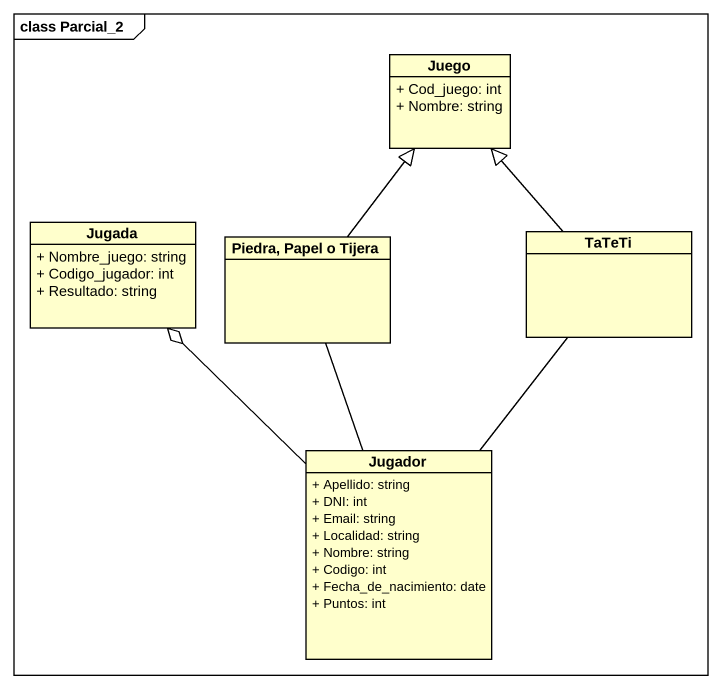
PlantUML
@startuml
mainframe class Parcial_2
hide circle
hide empty members
skinparam classAttributeIconSize 0
class Juego {
  + Cod_juego: int
  + Nombre: string
}
class Jugada {
  + Nombre_juego: string
  + Codigo_jugador: int
  + Resultado: string
}
class TaTeTi
class "Piedra, Papel o Tijera" as Piedra_Papel_o_Tijera
class Jugador {
  + Apellido: string
  + DNI: int
  + Email: string
  + Localidad: string
  + Nombre: string
  + Codigo: int
  + Fecha_de_nacimiento: date
  + Puntos: int
}
TaTeTi -up-|> Juego
Piedra_Papel_o_Tijera -up-|> Juego
Jugador -up-o Jugada
Jugador -up- TaTeTi
Jugador -up- Piedra_Papel_o_Tijera
@enduml
